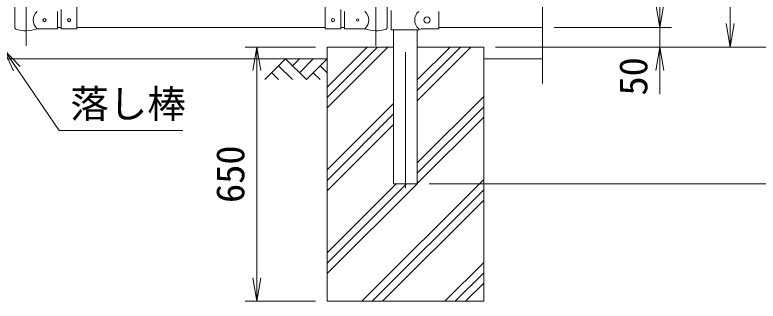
# Model space of a CAD drawing. Units: millimetres, scale not verified. Extents: x -6300 to 6300, y -4455 to 4455.
# Drawn here: x 2091 to 3990, y -1236 to -504 of the extents above; entities that cross this region are included whole.
import ezdxf
from ezdxf.enums import TextEntityAlignment as Align

# ---------------------------------------------------------------- set-up
doc = ezdxf.new("R2010")
doc.units = ezdxf.units.MM
doc.header["$LTSCALE"] = 30
doc.linetypes.add('USER1', pattern=[50.8, 31.75, -6.35, 6.35, -6.35])
for name, color, linetype, lineweight in [('0-1_D-BMK', 2, 'USER1', 13), ('0-2_D-STR1', 1, 'Continuous', 18), ('0-3_D-STR3', 3, 'Continuous', 13), ('0-4_D-DCR-HCH', 7, 'Continuous', 9), ('0-5_D-BGD', 7, 'Continuous', 9), ('0-6_D-STR4', 7, 'Continuous', 9), ('0-7_D-STR-DIM', 7, 'Continuous', 9), ('0-8_0', 7, 'Continuous', 9), ('0-9_D-STR-TXT', 7, 'Continuous', 9)]:
    doc.layers.add(name, color=color, linetype=linetype, lineweight=lineweight)
doc.styles.add('ＭＳ ゴシック', font='')
doc.styles.get('ＭＳ ゴシック').set_extended_font_data('MS Gothic')

# ---------------------------------------------------------------- blocks, each defined once
blk = doc.blocks.new('_Open')
at = {"layer": '0-8_0'}
blk.add_line((-30, 5), (0, 0), dxfattribs=at)
blk.add_lwpolyline([(-30, -5), (0, 0), (-30, 0)], dxfattribs=at)

msp = doc.modelspace()

# ---------------------------------------------------------------- linework, layer by layer
at = {"layer": '0-1_D-BMK'}
for p, q in [((3089.08, 2448.75), (3089.08, -947.06)), ((2119.48, 1455.24), (2119.48, -583.15)), ((3013.68, 1455.24), (3013.68, -583.15))]:
    msp.add_line(p, q, dxfattribs=at)
at = {"layer": '0-2_D-STR1'}
for p, q in [((2209.48, -536.49), (2199.48, -536.49)), ((2883.68, -536.49), (2249.48, -536.49)), ((2933.68, -536.49), (2923.68, -536.49)), ((3058.83, -542.39), (3058.83, -936.49)), ((3119.33, -542.39), (3119.33, -936.49)), ((3174.08, -536.49), (3439.08, -536.49)), ((3058.83, -936.49), (3119.33, -936.49))]:
    msp.add_line(p, q, dxfattribs=at)
at = {"layer": '0-3_D-STR3'}
for p, q in [((2090.93, -473.49), (2090.93, -537.18)), ((2249.48, -539.69), (2249.48, -473.44)), ((2883.68, -539.69), (2883.68, -473.44)), ((3042.23, -473.49), (3042.23, -537.18)), ((2209.48, -539.69), (2209.48, -490.01)), ((2923.68, -539.69), (2923.68, -490.01)), ((3052.98, -492.39), (3052.98, -542.39)), ((2199.48, -539.49), (2199.48, -495.49)), ((2933.68, -539.49), (2933.68, -495.49)), ((3174.08, -539.39), (3174.08, -495.39)), ((2199.48, -539.49), (2148.03, -539.49)), ((2209.48, -539.69), (2249.48, -539.69)), ((2923.68, -539.69), (2883.68, -539.69)), ((2933.68, -539.49), (2985.13, -539.49)), ((3052.98, -542.39), (3122.88, -542.39)), ((3128.88, -539.39), (3122.88, -542.39)), ((3128.88, -539.39), (3174.08, -539.39))]:
    msp.add_line(p, q, dxfattribs=at)
for centre, radius in [((3144.08, -517.39), 8), ((2166.48, -517.49), 4), ((2229.48, -517.44), 4), ((2903.68, -517.44), 4), ((2966.68, -517.49), 3)]:
    msp.add_circle(centre, radius, dxfattribs=at)
for centre, radius, start, end in [((2166.22, -517.49), 28.55, 129.59418, 230.40582), ((2966.93, -517.49), 28.55, 309.59418, 50.40582), ((3141.46, -517.39), 28.8, 130.19176, 229.80824), ((2094.23, -537.18), 3.3, 180, 250.77949), ((2119.48, -464.76), 80, 250.77949, 290.9084), ((3013.68, -464.76), 80, 249.0916, 289.22051), ((3038.93, -537.18), 3.3, 289.22051, 0)]:
    msp.add_arc(centre, radius, start, end, dxfattribs=at)
at = {"layer": '0-4_D-DCR-HCH'}
for p, q in [((2889.08, -741.74), (3044.33, -586.49)), ((2889.08, -715.23), (3017.82, -586.49)), ((2889.08, -688.71), (2991.3, -586.49)), ((3119.33, -723.63), (3256.46, -586.49)), ((3119.33, -697.11), (3229.95, -586.49)), ((3119.33, -670.59), (3203.43, -586.49)), ((2782.65, -616.49), (2729.44, -669.7)), ((2782.65, -616.49), (2835.86, -669.7)), ((2800.39, -634.23), (2818.13, -616.49)), ((2818.13, -651.96), (2853.6, -616.49)), ((2835.86, -669.7), (2889.08, -616.49)), ((2764.91, -634.23), (2800.55, -669.7)), ((2871.34, -634.23), (2889.08, -651.88)), ((2747.18, -651.96), (2765, -669.7)), ((2853.6, -651.96), (2871.42, -669.7)), ((3119.33, -882.73), (3289.08, -712.98)), ((2889.08, -900.84), (3058.83, -731.09)), ((3119.33, -909.24), (3289.08, -739.49)), ((2889.08, -927.36), (3058.83, -757.61)), ((3119.33, -935.76), (3289.08, -766.01)), ((2889.08, -953.88), (3058.83, -784.13)), ((2977.69, -1236.49), (3289.08, -925.11)), ((2889.08, -1166.01), (3118.6, -936.49)), ((2889.08, -1139.49), (3092.08, -936.49)), ((2889.08, -1112.98), (3065.56, -936.49)), ((3004.21, -1236.49), (3289.08, -951.62)), ((3030.73, -1236.49), (3289.08, -978.14)), ((3189.83, -1236.49), (3289.08, -1137.24)), ((3216.34, -1236.49), (3289.08, -1163.76)), ((3242.86, -1236.49), (3289.08, -1190.27))]:
    msp.add_line(p, q, dxfattribs=at)
at = {"layer": '0-5_D-BGD'}
for p, q in [((1289.08, -616.49), (2889.08, -616.49)), ((3289.08, -616.49), (3439.08, -616.49))]:
    msp.add_line(p, q, dxfattribs=at)
at = {"layer": '0-6_D-STR4'}
for p, q in [((2889.08, -586.49), (2889.08, -1236.49)), ((3058.83, -586.49), (2889.08, -586.49)), ((3289.08, -586.49), (3119.33, -586.49)), ((3289.08, -586.49), (3289.08, -1236.49)), ((2889.08, -1236.49), (3289.08, -1236.49))]:
    msp.add_line(p, q, dxfattribs=at)
at = {"layer": '0-7_D-STR-DIM'}
for p, q in [((3919.08, 1353.51), (3919.08, -526.49)), ((3439.08, -679.49), (3439.08, 912.86)), ((3469.08, -536.49), (3769.08, -536.49)), ((3469.08, -536.49), (3769.08, -536.49)), ((3739.08, -586.49), (3739.08, -536.49)), ((2859.08, -586.49), (2679.08, -586.49)), ((3319.08, -586.49), (3769.08, -586.49)), ((3319.08, -586.49), (4129.08, -586.49)), ((3319.08, -586.49), (4129.08, -586.49)), ((3319.08, -586.49), (3949.08, -586.49)), ((2709.08, -646.49), (2709.08, -1176.49)), ((3739.08, -646.49), (3739.08, -706.49)), ((3149.33, -936.49), (4309.08, -936.49)), ((3149.33, -936.49), (4129.08, -936.49)), ((2859.08, -1236.49), (2679.08, -1236.49))]:
    msp.add_line(p, q, dxfattribs=at)
at = {"layer": '0-9_D-STR-TXT'}
msp.add_lwpolyline([(2520.44, -799.79), (2203.96, -799.79), (2063.08, -593.58)], dxfattribs=at)

# ---------------------------------------------------------------- block references
at = {"layer": '0-7_D-STR-DIM', "xscale": 2, "yscale": 2}
for p, rotation in [((3739.08, -536.49), 270), ((3739.08, -536.49), 270), ((3919.08, -586.49), 270), ((2709.08, -586.49), 90), ((3739.08, -586.49), 90), ((2709.08, -1236.49), 270)]:
    msp.add_blockref('_Open', p, dxfattribs=dict(at, rotation=rotation))
at = {"layer": '0-9_D-STR-TXT', "xscale": 2, "yscale": 2, "rotation": 124.33966}
msp.add_blockref('_Open', (2061.95, -591.93), dxfattribs=at)

# ---------------------------------------------------------------- texts
at = {"layer": '0-7_D-STR-DIM', "style": 'ＭＳ ゴシック'}
for s, p in [('50', (3728.95, -710.43)), ('650', (2698.95, -985.36))]:
    msp.add_text(s, height=72.14, rotation=90, dxfattribs=at).set_placement(p, align=Align.BOTTOM_LEFT)
at = {"layer": '0-9_D-STR-TXT', "style": 'ＭＳ ゴシック'}
msp.add_text('落し棒', height=72.14, dxfattribs=at).set_placement((2232.63, -789.2), align=Align.BOTTOM_LEFT)

doc.saveas('drawing.dxf')
